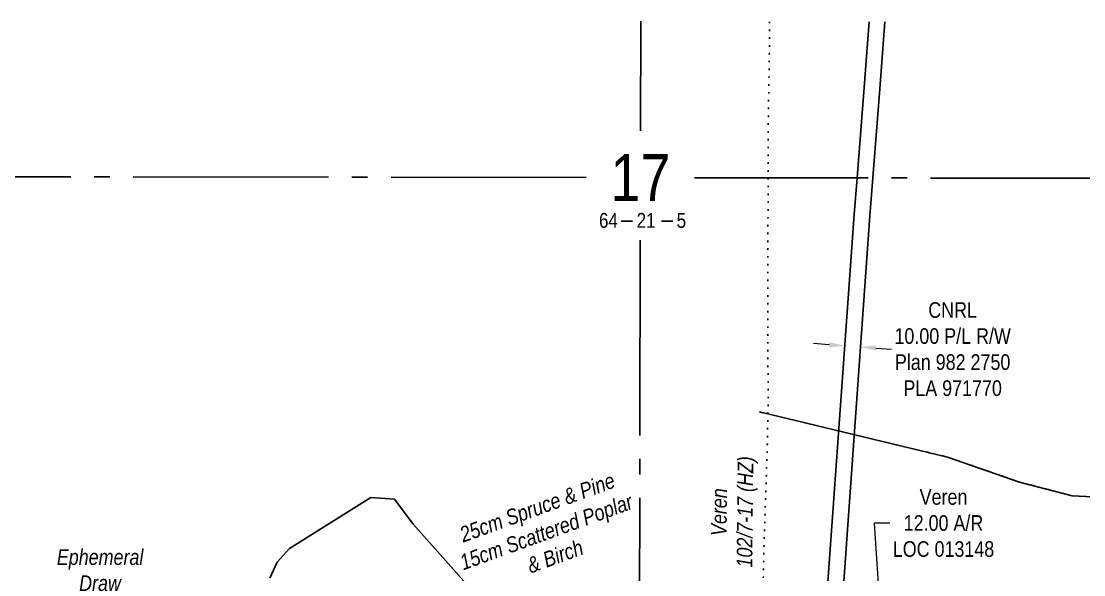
# Model space of a CAD drawing. Extents: x 488725 to 500076, y 6037625 to 6043497.
# Drawn here: x 490599 to 491279, y 6043141 to 6043495 of the extents above; entities that cross this region are included whole.
import ezdxf
from ezdxf.enums import TextEntityAlignment as Align

# ---------------------------------------------------------------- set-up
doc = ezdxf.new("R2010")
doc.units = 0
doc.header["$LTSCALE"] = 5
doc.header["$PDMODE"] = 34
doc.header["$PDSIZE"] = 0.03
for name, pattern in [('foc-DOT', [1, 0.2, -0.8]), ('foc-QUARTERLINE', [33, 25, -3, 2, -3]), ('foc-WHEELTRACKS', [2, 0.4, -1.6])]:
    doc.linetypes.add(name, pattern=pattern)
doc.layers.get('Defpoints').update_dxf_attribs({"color": 9})
for name, color, linetype in [('10', 1, 'Continuous'), ('9', 3, 'Continuous'), ('ABADATA-DRILL-T', 8, 'Continuous'), ('AS-DRILL', 8, 'foc-DOT'), ('F-RW', 190, 'Continuous'), ('L-QSEC', 8, 'foc-QUARTERLINE'), ('L-SECLBL', 7, 'Continuous'), ('T-BUSH-T', 110, 'Continuous'), ('T-WATER-P3', 160, 'foc-WHEELTRACKS'), ('T-WATER-T', 170, 'Continuous'), ('WETLAND', 143, 'Continuous')]:
    doc.layers.add(name, color=color, linetype=linetype)
doc.layers.add('C-AR-T', color=13, linetype='Continuous', lineweight=9)
doc.layers.add('F-RW-T', color=190, linetype='Continuous', lineweight=9)
doc.styles.add('80CG', font='ARIALN.TTF', dxfattribs={"height": 10})
doc.styles.add('80L', font='ARIALN.TTF', dxfattribs={"height": 10})
doc.styles.add('80LS', font='ARIALNI.TTF', dxfattribs={"height": 10})
doc.styles.add('foc-LtypeFont', font='ARIALN.TTF', dxfattribs={"height": 7.35})
doc.styles.add('SIMPLEX', font='ARIALN.TTF')
doc.linetypes.add('foc-TOPO-flowdirection-NOLINE', pattern='A,0,[">",foc-LtypeFont,S=0.3,R=0,X=0,Y=-0.945],-20,[">",foc-LtypeFont,S=0.3,R=0,X=0,Y=-0.945],0', length=20)
doc.dimstyles.new('Compass 5 000', dxfattribs={"dimscale": 5, "dimtxt": 9, "dimasz": 2, "dimexe": 0.2, "dimexo": 0.0625, "dimgap": 0.5, "dimtad": 0, "dimtih": 1, "dimtoh": 1, "dimzin": 0, "dimdsep": 46, "dimtxsty": '80CG', "dimcen": 0.1, "dimse1": 1, "dimse2": 1, "dimclrd": 256, "dimclrt": 256, "dimaunit": 1, "dimadec": 4, "dimazin": 0, "dimtfac": 0.06, "dimtofl": 0, "dimtmove": 0, "dimatfit": 1, "dimfxl": 0.2, "dimtolj": 1, "dimtzin": 0, "dimlwd": -1, "dimarcsym": 0})

# ---------------------------------------------------------------- blocks, each defined once
blk = doc.blocks.new('L-SECLBL')
at = {"layer": '9', "color": 7}
for p, q in [((-5.08, -27.83), (-12.29, -27.83)), ((20.7, -27.83), (13.5, -27.83))]:
    blk.add_line(p, q, dxfattribs=at)
at = {"layer": '10', "color": 2, "style": 'SIMPLEX'}
blk.add_attdef('SEC', text='', height=30, dxfattribs=at).set_placement((0, 0), align=Align.MIDDLE)
at = {"layer": '10', "color": 5, "style": '80L'}
blk.add_attdef('TWP', text='', height=9.5, dxfattribs=at).set_placement((-14.43, -27.37), align=Align.MIDDLE_RIGHT)
blk.add_attdef('RGE', text='', height=9.5, dxfattribs=at).set_placement((3.62, -27.37), align=Align.MIDDLE_CENTER)
blk.add_attdef('MER', text='', height=9.5, dxfattribs=at).set_placement((23.17, -27.37), align=Align.MIDDLE_LEFT)
blk = doc.blocks.new('*D428')
at = {"layer": 'Defpoints', "color": 0, "transparency": 16777216}
for p in [(491126.22, 6043289.99), (491136.09, 6043286.99), (491136.25, 6043289.28)]:
    blk.add_point(p, dxfattribs=at)
at = {"layer": 'F-RW-T', "transparency": 16777216}
for p, q in [((491116.09, 6043288.42), (491106.11, 6043289.13)), ((491146.06, 6043286.28), (491156.04, 6043285.57))]:
    blk.add_line(p, q, dxfattribs=at)
for points in [[(491116.2, 6043290.08), (491115.97, 6043286.76), (491126.06, 6043287.71)], [(491146.18, 6043287.94), (491145.95, 6043284.62), (491136.09, 6043286.99)]]:
    blk.add_solid(points, dxfattribs=at)
at = {"layer": 'F-RW-T', "transparency": 16777216, "insert": (491195.12, 6043285.57), "char_height": 10, "attachment_point": 5, "style": '80CG'}
blk.add_mtext('\\A1;CNRL\\P10.00 P/L R/W\\PPlan 982 2750\\PPLA 971770', dxfattribs=at)
blk = doc.blocks.new('*D455')
at = {"layer": 'C-AR-T', "transparency": 16777216}
for p, q in [((491154.97, 6043174.29), (491144.97, 6043174.29)), ((491144.97, 6043174.29), (491148.68, 6043116.08)), ((491149.31, 6043106.1), (491148.68, 6043116.08)), ((491151.35, 6043074.13), (491151.99, 6043064.15))]:
    blk.add_line(p, q, dxfattribs=at)
for points in [[(491150.98, 6043106.2), (491147.65, 6043105.99), (491149.95, 6043096.12)], [(491153.01, 6043074.24), (491149.69, 6043074.03), (491150.71, 6043084.11)]]:
    blk.add_solid(points, dxfattribs=at)
at = {"layer": 'Defpoints', "color": 0, "transparency": 16777216}
for p in [(491149.95, 6043096.12), (491153.95, 6043096.37), (491154.71, 6043084.37)]:
    blk.add_point(p, dxfattribs=at)
at = {"layer": 'C-AR-T', "transparency": 16777216, "insert": (491189.28, 6043174.29), "char_height": 10, "attachment_point": 5, "style": '80CG'}
blk.add_mtext('\\A1;Veren\\P12.00 A/R\\PLOC 013148', dxfattribs=at)

msp = doc.modelspace()

# ---------------------------------------------------------------- linework, layer by layer
at = {"layer": 'AS-DRILL', "flags": 128}
msp.add_lwpolyline([(491077.981, 6043495.144), (491077.895, 6043482.845), (491077.481, 6043453.975), (491077.066, 6043424.996), (491077.032, 6043396.156), (491076.918, 6043367.256), (491076.784, 6043338.396), (491076.73, 6043309.496), (491076.906, 6043280.615), (491077.002, 6043251.715), (491076.478, 6043222.866), (491075.514, 6043193.947), (491074.47, 6043165.079), (491073.876, 6043136.24), (491073.772, 6043107.27), (491073.878, 6043078.36), (491073.924, 6043049.379), (491073.92, 6043041.989), (491073.934, 6043027.989)], dxfattribs=at)
at = {"layer": 'F-RW'}
msp.add_lwpolyline([(491151.799, 6043495.103), (491150.01, 6043472.187), (491148.428, 6043452.248), (491143.968, 6043395.163), (491142.075, 6043370.95), (491123.474, 6043110.066), (491122.561, 6043099.823), (491112.587, 6043100.541), (491113.256, 6043109.828), (491132.103, 6043371.699), (491133.938, 6043395.178), (491138.458, 6043453.022), (491140.016, 6043472.961), (491141.747, 6043495.117)], dxfattribs=at)
at = {"layer": 'L-QSEC'}
for p, q in [((490995.47, 6043495.425), (490995.337, 6043425.388)), ((490960.627, 6043395.421), (490189.594, 6043396.496)), ((491800.991, 6043394.249), (491029.945, 6043395.324)), ((490995.203, 6043355.352), (490993.746, 6042590.866))]:
    msp.add_line(p, q, dxfattribs=at)
at = {"layer": 'T-WATER-P3', "flags": 128}
msp.add_lwpolyline([(491071.415, 6043245.408), (491191.898, 6043216.547), (491237.883, 6043200.576), (491271.727, 6043191.803), (491328.309, 6043188.875), (491345.246, 6043190.287), (491359.501, 6043194.135), (491373.005, 6043200.711), (491393.199, 6043218.54), (491404.499, 6043225.67), (491418.161, 6043231.58), (491433.47, 6043234.61), (491464.17, 6043237.38)], dxfattribs=at)
at = {"layer": 'T-WATER-P3', "linetype": 'foc-TOPO-flowdirection-NOLINE', "flags": 128}
msp.add_lwpolyline([(491071.415, 6043245.408), (491191.898, 6043216.547), (491237.883, 6043200.576), (491271.727, 6043191.803), (491328.309, 6043188.875), (491345.246, 6043190.287), (491359.501, 6043194.135), (491373.005, 6043200.711), (491393.199, 6043218.54), (491404.499, 6043225.67), (491418.161, 6043231.58), (491433.47, 6043234.61), (491464.17, 6043237.38)], dxfattribs=at)
at = {"layer": 'WETLAND'}
msp.add_lwpolyline([(490757.999, 6043138.997), (490762.761, 6043149.315), (490770.699, 6043158.047), (490822.763, 6043190.77), (490837.845, 6043189.5), (490849.751, 6043173.625), (490868.801, 6043152.194), (490894.201, 6043123.619)], dxfattribs=at)

# ---------------------------------------------------------------- block references
at = {"layer": 'L-SECLBL', "xscale": 1.000521411728508, "yscale": 1.000521411728508, "zscale": 1.000521411728508}
msp.add_blockref('L-SECLBL', (490995.279, 6043395.373), dxfattribs=at).add_auto_attribs({'SEC': '17', 'TWP': '64', 'RGE': '21', 'MER': '5'})

# ---------------------------------------------------------------- texts
at = {"layer": 'ABADATA-DRILL-T', "insert": (491040.171, 6043145.165), "char_height": 9.98952, "attachment_point": 1, "rotation": 89.407833, "style": '80L'}
msp.add_mtext_dynamic_manual_height_columns('\\pi20.933;{\\fArial Narrow|b0|i1|c0|p34;Veren\\P\\pi0.91664;102/7-17 (HZ)}', width=70.70371, gutter_width=50.026, heights=[0], dxfattribs=at)
at = {"layer": 'T-BUSH-T', "insert": (490927.551, 6043189.008), "char_height": 9.99481, "width": 117.5697, "attachment_point": 2, "rotation": 20, "style": '80LS'}
msp.add_mtext('25cm Spruce & Pine\\P15cm Scattered Poplar\\P& Birch', dxfattribs=at)
at = {"layer": 'T-WATER-T', "insert": (490621.399, 6043157.522), "char_height": 10, "attachment_point": 1, "style": '80L'}
msp.add_mtext_dynamic_manual_height_columns('\\pi0.29724;{\\fArial Narrow|b0|i1|c0|p34;Ephemeral \\P\\pi14.564;Draw}', width=55.9219, gutter_width=49.948, heights=[0], dxfattribs=at)

# ---------------------------------------------------------------- dimensions: what is measured, and where the dimension line sits
at = {"layer": 'C-AR-T'}
dim = msp.add_linear_dim(base=(491149.949, 6043096.116), p1=(491154.713, 6043084.369), p2=(491153.949, 6043096.371), angle=93.6458, text='Veren\\P12.00 A/R\\PLOC 013148', dimstyle='Compass 5 000', override={"dimtmove": 1}, dxfattribs=at)
dim.commit()
dim.dimension.update_dxf_attribs({"geometry": '*D455', "text_midpoint": (491158.42, 6043174.287), "dimtype": 161})
at = {"layer": 'F-RW-T'}
dim = msp.add_aligned_dim(p1=(491126.223, 6043289.992), p2=(491136.252, 6043289.277), distance=-2.289, text='CNRL\\P10.00 P/L R/W\\PPlan 982 2750\\PPLA 971770', dimstyle='Compass 5 000', dxfattribs=at)
dim.commit()
dim.dimension.update_dxf_attribs({"geometry": '*D428', "text_midpoint": (491195.124, 6043285.571)})

doc.saveas('drawing.dxf')
